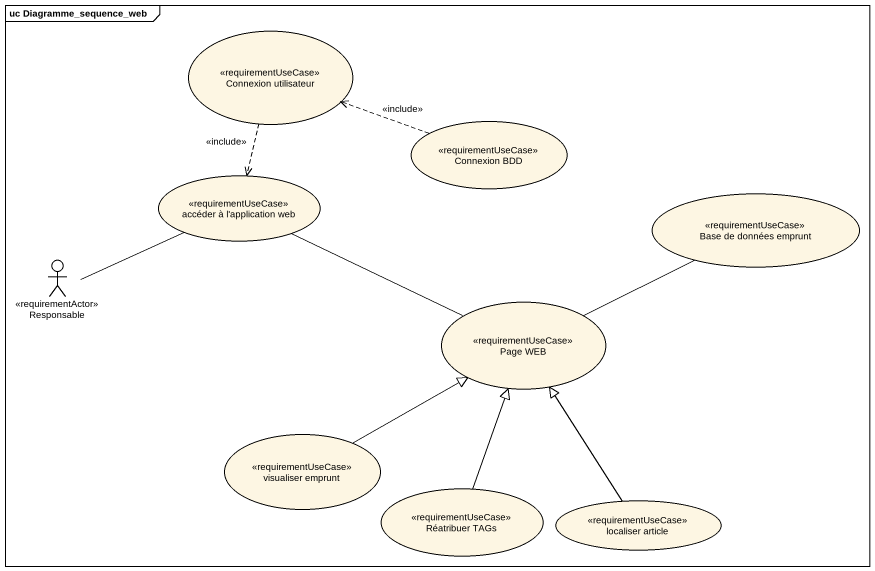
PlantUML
@startuml
mainframe uc Diagramme_sequence_web
usecase "Connexion utilisateur" as Connexion_utilisateur <<requirementUseCase>>
usecase "Connexion BDD" as Connexion_BDD <<requirementUseCase>>
usecase "accéder à l'application web" as accéder_à_l_application_web <<requirementUseCase>>
usecase "Base de données emprunt" as Base_de_données_emprunt <<requirementUseCase>>
actor Responsable <<requirementActor>>
usecase "Page WEB" as Page_WEB <<requirementUseCase>>
usecase "visualiser emprunt" as visualiser_emprunt <<requirementUseCase>>
usecase "Réatribuer TAGs" as Réatribuer_TAGs <<requirementUseCase>>
usecase "localiser article" as localiser_article <<requirementUseCase>>
Connexion_utilisateur ..> accéder_à_l_application_web : <<include>>
Connexion_BDD .left.> Connexion_utilisateur : <<include>>
accéder_à_l_application_web -right- Page_WEB
Base_de_données_emprunt -left- Page_WEB
Responsable -right- accéder_à_l_application_web
visualiser_emprunt -right-|> Page_WEB
Réatribuer_TAGs -up-|> Page_WEB
localiser_article -up-|> Page_WEB
@enduml
